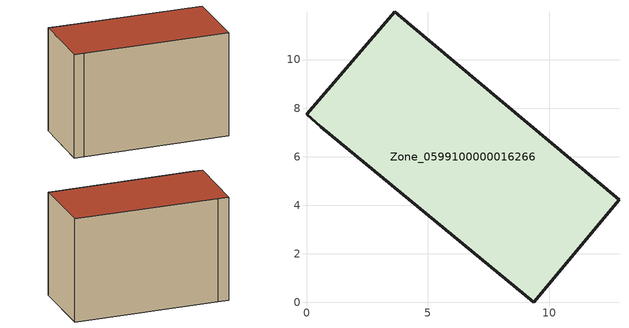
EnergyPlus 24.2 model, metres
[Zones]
Zone_0599100000016266
 floor ground (C_G): 0,7.75 3.64,11.97 4.28,11.42 12.87,4.22 9.35,0 0.6,7.23 z0
 wall outside (C_F): 0.6,7.23 9.35,0 12.87,4.22 4.28,11.42 3.64,11.97 0,7.75 0.6,7.23 z0:8.16
 roof outside (C_R): 3.64,11.97 0,7.75 0.6,7.23 9.35,0 12.87,4.22 4.28,11.42 z8.16
[BUILDING]
Pand.0599100000016266: North Axis=0; Terrain=City; Loads Convergence Tolerance Value=0.04; Temperature Convergence Tolerance Value=0.4; Solar Distribution=FullExterior; Maximum Number of Warmup Days=25; Minimum Number of Warmup Days=1
[Site:Location]
Rotterdam.The.Hague.AP_ZH_NLD Design_Conditions: Latitude=51.96; Longitude=4.45; Time Zone=1; Elevation=-4.5
[SITE:GROUNDTEMPERATURE:BUILDINGSURFACE]
18, 18, 18, 18, 18, 18, 18, 18, 18, 18, 18, 18
[MATERIAL] Thermal Absorptance=0.9; Solar Absorptance=0.7; Visible Absorptance=0.7
Name | Roughness | Thickness | Conductivity | Density | Specific Heat
G.TI.1946 | MediumSmooth | 0.15 | 1 | 540 | 1210
F.TI.1946 | Rough | 0.3 | 0.857143 | 1920 | 840
R.TI.1946 | MediumRough | 0.2 | 0.1 | 1500 | 1000
[CONSTRUCTION]
C_G: G.TI.1946
C_F: F.TI.1946
C_R: R.TI.1946
[ZONE]
Zone_0599100000016266: Type=1; Multiplier=1; Ceiling Height=Autocalculate; Volume=Autocalculate; Floor Area=autocalculate; Part of Total Floor Area=Yes
[ZONEINFILTRATION:DESIGNFLOWRATE]
Infil_Zone_0599100000016266: Zone or ZoneList or Space or SpaceList=Zone_0599100000016266; Schedule=AlwaysOn; Design Flow Rate Calculation Method=Flow/Area; Flow Rate per Floor Area=0.003; Constant Term Coefficient=1; Temperature Term Coefficient=0; Velocity Term Coefficient=0; Velocity Squared Term Coefficient=0
[HVACTEMPLATE:ZONE:IDEALLOADSAIRSYSTEM]
Zone_0599100000016266: Maximum Heating Supply Air Temperature=50; Minimum Cooling Supply Air Temperature=13; Maximum Heating Supply Air Humidity Ratio=0.0156; Minimum Cooling Supply Air Humidity Ratio=0.0077; Heating Limit=NoLimit; Cooling Limit=NoLimit; Dehumidification Control Type=ConstantSensibleHeatRatio; Cooling Sensible Heat Ratio=0.7; Dehumidification Setpoint=60; Humidification Control Type=None; Humidification Setpoint=30; Outdoor Air Method=None; Outdoor Air Flow Rate per Person=0.00944; Outdoor Air Flow Rate per Zone Floor Area=0; Outdoor Air Flow Rate per Zone=0; Demand Controlled Ventilation Type=None; Outdoor Air Economizer Type=NoEconomizer; Heat Recovery Type=None; Sensible Heat Recovery Effectiveness=0.7; Latent Heat Recovery Effectiveness=0.65
[ZONECONTROL:THERMOSTAT]
ThermostatControl_Zone_0599100000016266: Zone or ZoneList=Zone_0599100000016266; Control Type Schedule=DualSetpointControlType; Control 1=Thermostat_Zone_0599100000016266; Temperature Difference Between Cutout And Setpoint=0
[THERMOSTATSETPOINT:DUALSETPOINT]
Thermostat_Zone_0599100000016266: Heating Setpoint Temperature Schedule=HeatingSetpoint_Zone_0599100000016266; Cooling Setpoint Temperature Schedule=CoolingSetpoint_Zone_0599100000016266
[SCHEDULE:COMPACT]
HeatingSetpoint_Zone_0599100000016266: Through: 12/31, For: AllDays, Until: 24:00, 21
CoolingSetpoint_Zone_0599100000016266: Through: 12/31, For: AllDays, Until: 24:00, 24
DualSetpointControlType: Through: 12/31, For: AllDays, Until: 24:00, 4
AlwaysOn: Through: 12/31, For: AllDays, Until: 24:00, 1
